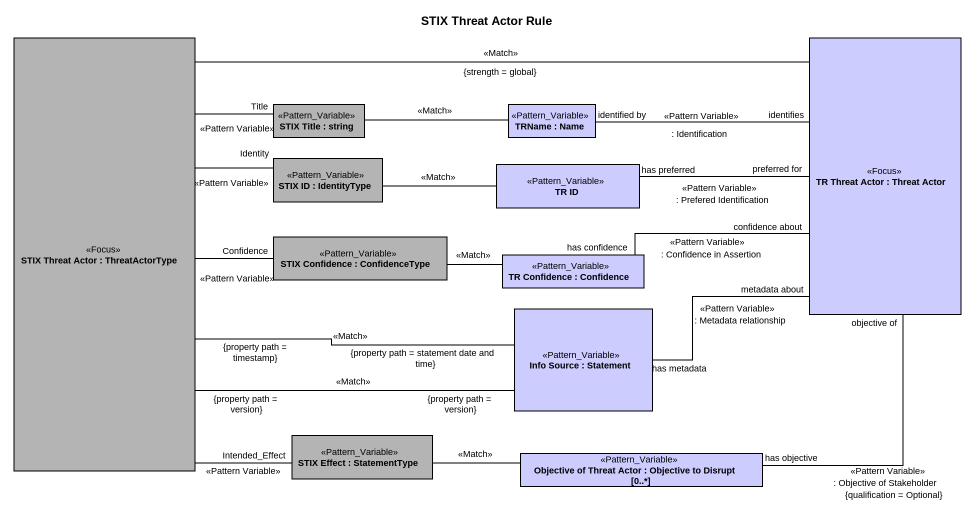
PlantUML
@startuml
title STIX Threat Actor Rule
rectangle "STIX Threat Actor : ThreatActorType" as STIX_Threat_Actor <<Focus>> #B4B4B4
rectangle "TR Threat Actor : Threat Actor" as TR_Threat_Actor <<Focus>> #CCCCFF
rectangle "STIX Title : string" as STIX_Title <<Pattern_Variable>> #B4B4B4
rectangle "TRName : Name" as TRName <<Pattern_Variable>> #CCCCFF
rectangle "STIX ID : IdentityType" as STIX_ID <<Pattern_Variable>> #B4B4B4
rectangle "TR ID" as TR_ID <<Pattern_Variable>> #CCCCFF
rectangle "STIX Confidence : ConfidenceType" as STIX_Confidence <<Pattern_Variable>> #B4B4B4
rectangle "TR Confidence : Confidence" as TR_Confidence <<Pattern_Variable>> #CCCCFF
rectangle "Info Source : Statement" as Info_Source <<Pattern_Variable>> #CCCCFF
rectangle "STIX Effect : StatementType" as STIX_Effect <<Pattern_Variable>> #B4B4B4
rectangle "Objective of Threat Actor : Objective to Disrupt [0..*]" as Objective_of_Threat_Actor <<Pattern_Variable>> #CCCCFF
STIX_Threat_Actor -right- TR_Threat_Actor : <<Match>>\n{strength = global}
STIX_Threat_Actor -up- "Title" STIX_Title : <<Pattern Variable>>
STIX_Threat_Actor -right- "Identity" STIX_ID : <<Pattern Variable>>
STIX_Threat_Actor -right- "Confidence" STIX_Confidence : <<Pattern Variable>>
STIX_Threat_Actor "{property path = timestamp}" -right- "{property path = statement date and time}" Info_Source : <<Match>>
STIX_Threat_Actor "{property path = version}" -right- "{property path = version}" Info_Source : <<Match>>
STIX_Threat_Actor -- "Intended_Effect" STIX_Effect : <<Pattern Variable>>
TR_Threat_Actor "identifies" -left- "identified by" TRName : <<Pattern Variable>>\n: Identification
TR_Threat_Actor "confidence about" -left- "has confidence" TR_Confidence : <<Pattern Variable>>\n: Confidence in Assertion
TR_Threat_Actor "metadata about" -- "has metadata" Info_Source : <<Pattern Variable>>\n: Metadata relationship
STIX_Title -right- TRName : <<Match>>
STIX_ID -right- TR_ID : <<Match>>
TR_ID "has preferred" -right- "preferred for" TR_Threat_Actor : <<Pattern Variable>>\n: Prefered Identification
STIX_Confidence -right- TR_Confidence : <<Match>>
STIX_Effect -right- Objective_of_Threat_Actor : <<Match>>
Objective_of_Threat_Actor "has objective" -up- "objective of" TR_Threat_Actor : <<Pattern Variable>>\n: Objective of Stakeholder\n{qualification = Optional}
@enduml
